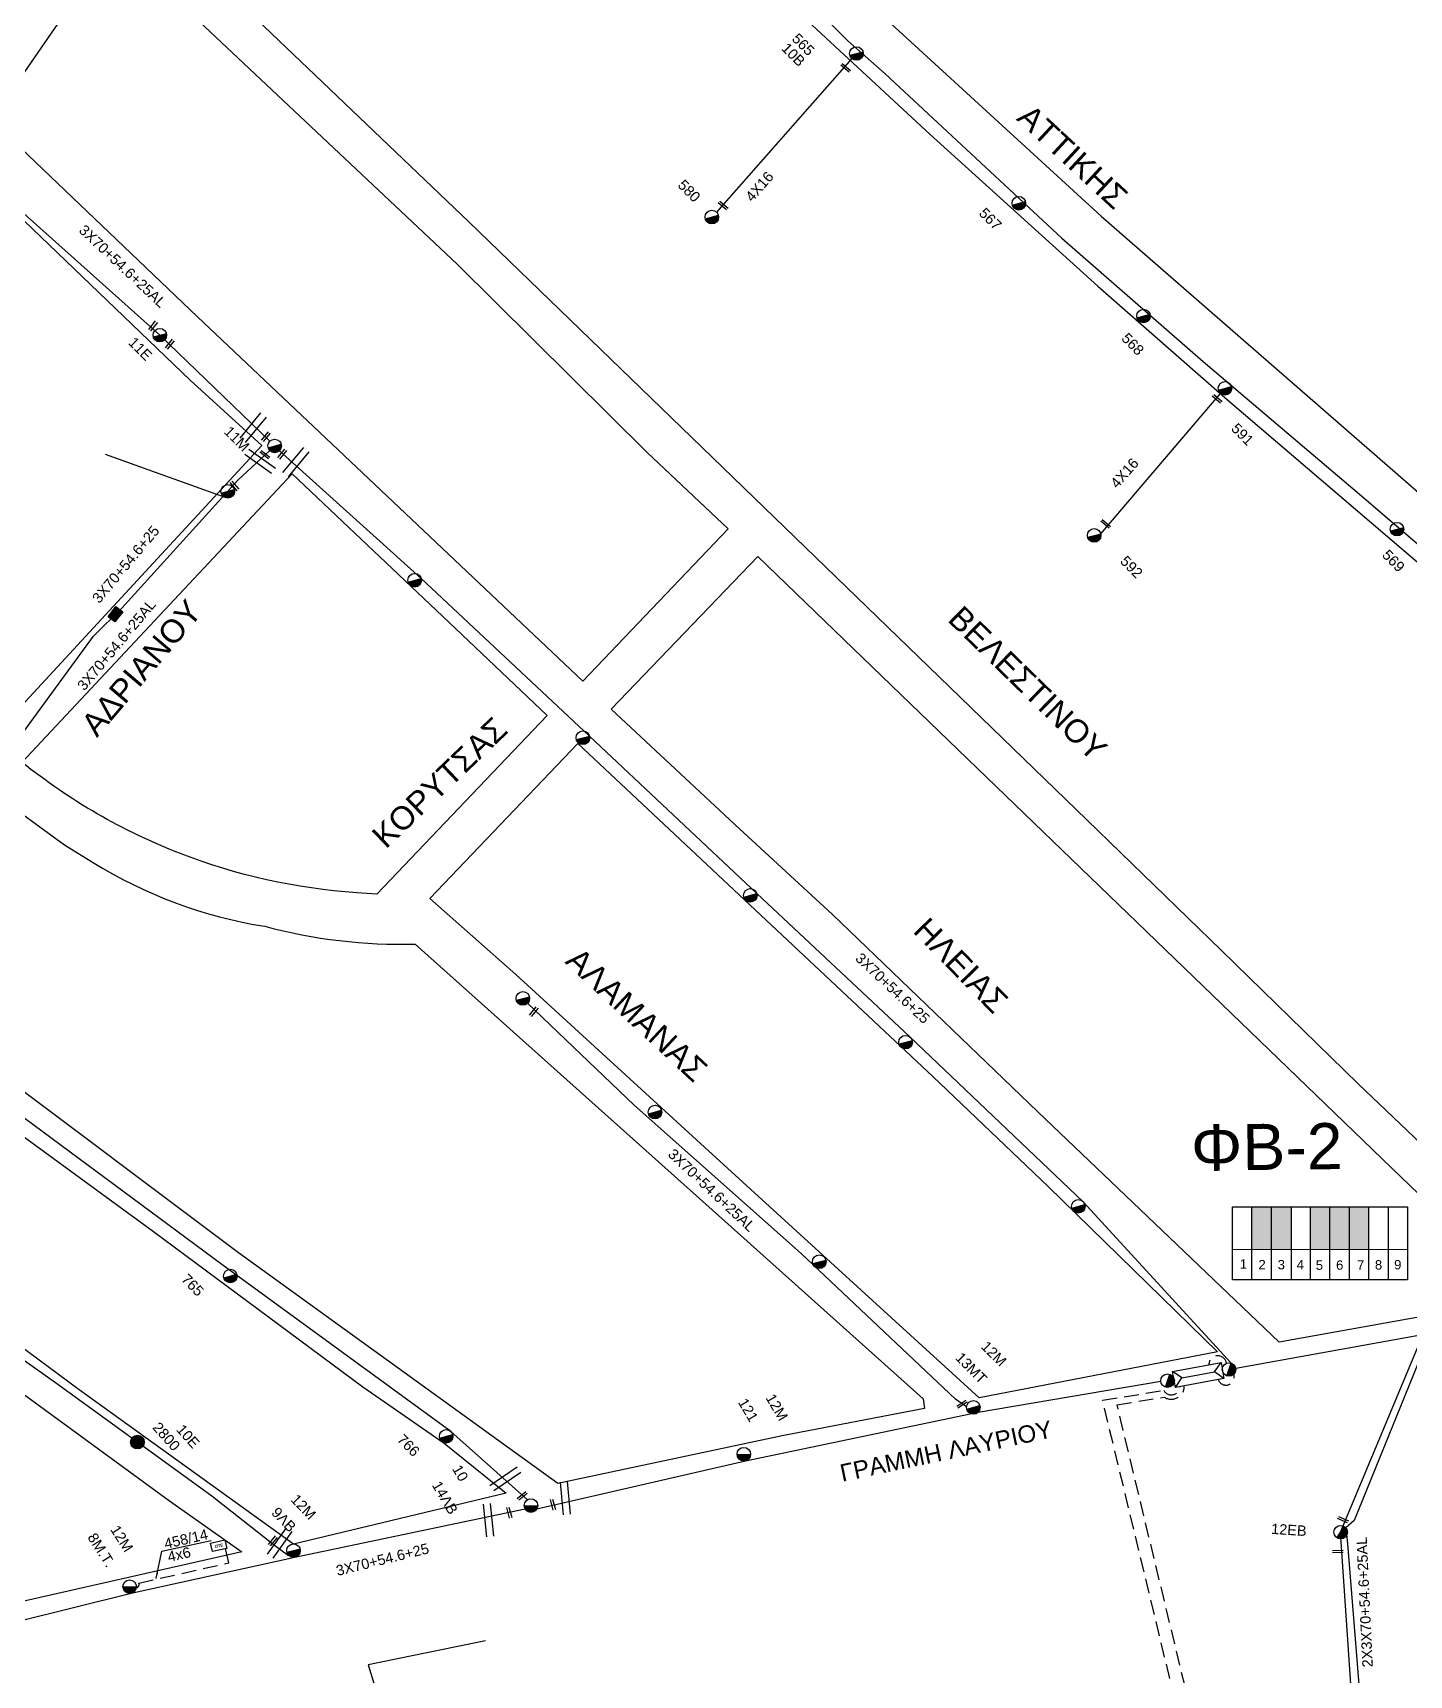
# Model space of a CAD drawing. Header units: millimetres. Extents: x 408 to 3042, y 742 to 1820.
# Drawn here: x 856.9 to 1095.6, y 1363.6 to 1648.5 of the extents above; entities that cross this region are included whole.
import ezdxf

# ---------------------------------------------------------------- set-up
doc = ezdxf.new("R2010")
doc.units = ezdxf.units.MM
doc.linetypes.add('DASHED', pattern=[19.05, 12.7, -6.35])
for name, color, linetype in [('Pillar OTE', 7, 'Continuous'), ('Άγνωστα', 7, 'Continuous'), ('Εναέρια παροχή ΧΤ 4x16', 7, 'SYN_LINE'), ('Επιγραφές - Σχήματα', 7, 'Continuous'), ('Καλώδια ΧΤ   3x150AL+50XLPE', 7, 'DASHED'), ('Μηχανική τομή', 7, 'Continuous'), ('Στύλος Ξύλινος', 7, 'Continuous'), ('Στύλος Ξύλινος @ 1', 7, 'Continuous'), ('Στύλος ΦΜ', 7, 'Continuous'), ('Στύλος ΦΜ @ 1', 7, 'Continuous'), ('Συνεστραμμένα ΧΤ   3x70+54.6+25 AL', 7, 'SYN_LINE'), ('Τομή', 7, 'Continuous'), ('Υποσταθμός εναέριος 2 στύλων', 7, 'Continuous'), ('Υποσταθμός πόλεως', 7, 'Continuous'), ('Υπόβαθρο ΔΕΗ', 7, 'Continuous'), ('Υπόγεια καλώδια Παροχών ΧΤ   4x6', 7, 'DASHED')]:
    doc.layers.add(name, color=color, linetype=linetype)
doc.styles.add('arial', font='arial.ttf')
doc.styles.get("Standard").update_dxf_attribs({"font": 'arial.ttf'})
doc.linetypes.add('SYN_LINE', pattern='A,0.5,-0.0001,["/\\/\\/\\/",Standard,S=0.1,R=0,X=0,Y=-0.05],-0.25', length=0.7501)
doc.dimstyles.new('ISO-25', dxfattribs={"dimtxt": 2.5, "dimasz": 2.5, "dimexe": 1.25, "dimexo": 0.625, "dimtad": 1, "dimtxsty": 'Standard', "dimcen": 2.5, "dimadec": 0, "dimazin": 0, "dimtfac": 1, "dimtmove": 0, "dimatfit": 3, "dimfxl": 1, "dimarcsym": 0})

# ---------------------------------------------------------------- blocks, each defined once
blk = doc.blocks.new('ΜΗΧΑΝΙΚΗ ΤΟΜΗ')
at = {"layer": 'Μηχανική τομή', "ltscale": 40}
for p, q in [((-1.89, 0.78), (1.89, 0.78)), ((1.89, 0), (-1.89, 0))]:
    blk.add_line(p, q, dxfattribs=at)
blk = doc.blocks.new('ΤΟΜΗ')
at = {"layer": 'Τομή', "ltscale": 40}
for p, q in [((-5.68, 0), (5.68, 0)), ((5.68, -2.33), (-5.68, -2.33))]:
    blk.add_line(p, q, dxfattribs=at)
blk = doc.blocks.new('ΥΠΑΡΧΩΝ ΤΣΙΜΕΝΤΕΝΙΟΣ ΣΤΥΛΟΣ')
at = {"layer": 'Στύλος ΦΜ'}
blk.add_hatch(color=7, dxfattribs=at).paths.add_polyline_path([(-1.29, -2.28, 0.574793), (2.62, 0, 0.268822), (1.3, 2.27)])
at = {"layer": 'Στύλος ΦΜ', "color": 7}
blk.add_line((-1.29, -2.28), (1.3, 2.27), dxfattribs=at)
blk.add_circle((0, 0), 2.62, dxfattribs=at)
at = {"layer": 'Στύλος ΦΜ', "flags": 4}
for tag, p in [('ΤΥΠΟΣ', (-4.91, 3.03)), ('ΑΡΙΘΜΟΣ', (-4.68, 8.05))]:
    blk.add_attdef(tag, p, '', height=4, dxfattribs=at)
blk = doc.blocks.new('ΥΠΑΡΧΩΝ ΞΥΛΙΝΟΣ ΣΤΥΛΟΣ')
at = {"layer": 'Στύλος Ξύλινος'}
h = blk.add_hatch(color=7, dxfattribs=at)
h.paths.add_polyline_path([(-2.62, 0, 0.270008), (-1.29, -2.28), (1.3, 2.27, 0.576266)])
h.paths.add_polyline_path([(-1.29, -2.28, 0.574793), (2.62, 0, 0.268822), (1.3, 2.27)])
at = {"layer": 'Στύλος Ξύλινος', "color": 7}
blk.add_line((-1.29, -2.28), (1.3, 2.27), dxfattribs=at)
blk.add_circle((0, 0), 2.62, dxfattribs=at)
at = {"layer": 'Στύλος Ξύλινος', "flags": 4}
for tag, p in [('ΑΡΙΘΜΟΣ', (-4.91, 8.6)), ('ΤΥΠΟΣ', (-4.85, 3.39))]:
    blk.add_attdef(tag, p, '', height=4, dxfattribs=at)
blk = doc.blocks.new('ΥΠΟΣΤΑΘΜΟΣ ΕΝΑΕΡΙΟΣ ΕΠΙ 2 ΣΤΥΛΩΝ')
at = {"layer": 'Υποσταθμός εναέριος 2 στύλων', "linetype": 'Continuous'}
for points in [[(-11.97, -2.11, 0.574793), (-8.45, -0.07, 0.268822), (-9.64, 1.98)], [(9.68, -2.15, 0.574793), (13.19, -0.1, 0.268822), (12.01, 1.95)]]:
    blk.add_hatch(color=256, dxfattribs=at).paths.add_polyline_path(points)
for p, q in [((-11.97, -2.11), (-9.64, 1.98)), ((9.68, -2.15), (12.01, 1.95))]:
    blk.add_line(p, q, dxfattribs=at)
for centre in [(-10.81, -0.07), (10.84, -0.1)]:
    blk.add_circle(centre, 2.36, dxfattribs=at)
at = {"layer": 'Υποσταθμός πόλεως', "linetype": 'Continuous', "ltscale": 40}
blk.add_lwpolyline([(-8.57, 2.82), (8.57, 2.82), (8.57, -2.82), (-8.57, -2.82)], close=True, dxfattribs=at)
for points in [[(-5.75, 0), (-8.57, 2.82)], [(-8.57, -2.82), (-5.75, 0)], [(-5.75, 0), (5.75, 0)], [(5.75, 0), (8.57, 2.82)], [(8.57, -2.82), (5.75, 0)]]:
    blk.add_lwpolyline(points, dxfattribs=at)
at = {"layer": 'Υποσταθμός εναέριος 2 στύλων', "ltscale": 40, "flags": 1}
for tag, p in [('ΜΕΤΑΣΧΗΜΑΤΙΣΜΟΣ', (14.09, 2.51)), ('ΙΣΧΥΣ', (14.07, -0.28)), ('ΑΡΙΘΜΟΣ', (14.19, -3))]:
    blk.add_attdef(tag, p, '', height=1.8, dxfattribs=at)
blk = doc.blocks.new('PILLAR ΟΤΕ')
at = {"layer": 'Pillar OTE', "ltscale": 40}
blk.add_lwpolyline([(-3.31, 2.02), (3.39, 2.02), (3.39, -1.99), (-3.31, -1.99)], close=True, dxfattribs=at)
at = {"layer": 'Pillar OTE', "insert": (-1.81, 0.71), "char_height": 1.3575, "width": 109.961, "attachment_point": 1}
blk.add_mtext('{\\fArial|b1|i0|c161|p34;OTE}', dxfattribs=at)

msp = doc.modelspace()

# ---------------------------------------------------------------- hatches: boundary and pattern name
at = {"layer": 'Άγνωστα'}
h = msp.add_hatch(color=256, dxfattribs=at)
h.dxf.hatch_style = 1
h.paths.add_polyline_path([(869.94, 1547.21), (871.09, 1546.32), (872.47, 1548.05), (871.3, 1548.96)])
at = {"layer": 'Καλώδια ΧΤ   3x150AL+50XLPE', "linetype": 'DASHED', "ltscale": 0.2}
h = msp.add_hatch(color=6, dxfattribs=at)
h.dxf.hatch_style = 1
h.paths.add_polyline_path([(1071.73, 1444.86), (1068.29, 1444.86), (1068.29, 1437.5), (1071.73, 1437.49)])
h = msp.add_hatch(color=85, dxfattribs=at)
h.dxf.hatch_style = 1
h.paths.add_polyline_path([(1075.17, 1444.86), (1071.73, 1444.86), (1071.73, 1437.49), (1075.17, 1437.49)])
h = msp.add_hatch(color=27, dxfattribs=at)
h.dxf.hatch_style = 1
h.paths.add_polyline_path([(1081.86, 1444.86), (1078.47, 1444.86), (1078.47, 1437.49), (1081.86, 1437.48)])
h = msp.add_hatch(color=2, dxfattribs=at)
h.dxf.hatch_style = 1
h.paths.add_polyline_path([(1085.25, 1444.86), (1081.86, 1444.86), (1081.86, 1437.48), (1085.25, 1437.48)])
h = msp.add_hatch(color=1, dxfattribs=at)
h.dxf.hatch_style = 1
h.paths.add_polyline_path([(1088.59, 1444.86), (1085.25, 1444.86), (1085.25, 1437.48), (1088.59, 1437.48)])

# ---------------------------------------------------------------- linework, layer by layer
at = {"layer": 'Pillar OTE', "ltscale": 40}
for points in [[(1064.96, 1432.22), (1064.97, 1444.86), (1095.3, 1444.86), (1095.3, 1432.19), (1064.96, 1432.22)], [(1068.29, 1432.22), (1068.29, 1444.86)], [(1071.73, 1432.21), (1071.73, 1444.86)], [(1075.17, 1432.21), (1075.17, 1444.86)], [(1078.47, 1432.21), (1078.47, 1444.86)], [(1081.86, 1432.2), (1081.86, 1444.86)], [(1085.25, 1432.2), (1085.25, 1444.86)], [(1088.59, 1432.2), (1088.59, 1444.86)], [(1091.98, 1432.19), (1091.98, 1444.86)], [(1064.96, 1437.5), (1095.3, 1437.47)]]:
    msp.add_lwpolyline(points, dxfattribs=at)
at = {"layer": 'Άγνωστα', "color": 1}
msp.add_lwpolyline([(902.77, 1739.76), (931.67, 1712.22), (941.58, 1702.79), (957.75, 1687.56), (972.5, 1673.14), (998.21, 1647.11), (1004.73, 1641.35), (1035.37, 1612.86), (1059.88, 1591.46), (1086.97, 1568.47), (1109.84, 1548.94), (1126.73, 1533.81), (1147.23, 1515.65), (1187.8, 1480.38), (1201.92, 1465.73)], dxfattribs=at)
at = {"layer": 'Άγνωστα'}
msp.add_lwpolyline([(871.09, 1546.32), (869.94, 1547.21), (871.3, 1548.96), (872.47, 1548.05), (871.09, 1546.32)], dxfattribs=at)
at = {"layer": 'Άγνωστα', "color": 154}
msp.add_lwpolyline([(942.67, 1394.07), (929.4, 1405.89), (889.65, 1434.86), (847.66, 1465.94), (823.1, 1483.57)], dxfattribs=at)
at = {"layer": 'Εναέρια παροχή ΧΤ 4x16', "color": 1, "ltscale": 20}
for points in [[(998.92, 1644.03), (975.48, 1617.36)], [(1042.1, 1561.61), (1062.89, 1585.94)]]:
    msp.add_lwpolyline(points, dxfattribs=at)
at = {"layer": 'Καλώδια ΧΤ   3x150AL+50XLPE', "color": 6, "linetype": 'DASHED', "ltscale": 0.2}
msp.add_lwpolyline([(1056.19, 1349.68, -0.868478), (1056.76, 1351.95), (1042.42, 1411.32), (1053.02, 1413.04, 0.760087), (1055.86, 1413.71)], format="xyb", dxfattribs=at)
at = {"layer": 'Καλώδια ΧΤ   3x150AL+50XLPE', "color": 85, "linetype": 'DASHED', "ltscale": 0.2}
msp.add_lwpolyline([(1085.39, 1357.71, 0.672247), (1084.32, 1357.4), (1059.41, 1350.54), (1044.92, 1410.54), (1053.11, 1411.86, 0.610502), (1056.58, 1413.84)], format="xyb", dxfattribs=at)
at = {"layer": 'Καλώδια ΧΤ   3x150AL+50XLPE', "color": 2, "linetype": 'DASHED', "ltscale": 0.2}
msp.add_arc((1062.39, 1417.5), 1.54, 9.1491, 180.4664, dxfattribs=at)
at = {"layer": 'Καλώδια ΧΤ   3x150AL+50XLPE', "color": 1, "linetype": 'DASHED', "ltscale": 0.2}
msp.add_arc((1063.83, 1415.36), 1.42, 197.5423, 19.1126, dxfattribs=at)
at = {"layer": 'Συνεστραμμένα ΧΤ   3x70+54.6+25 AL', "color": 62, "linetype": 'SYN_LINE', "ltscale": 20}
msp.add_lwpolyline([(844.35, 1626.93), (878.91, 1596.05), (897.98, 1577.65), (897.98, 1577.65)], dxfattribs=at)
at = {"layer": 'Συνεστραμμένα ΧΤ   3x70+54.6+25 AL', "color": 154, "ltscale": 20}
msp.add_lwpolyline([(841.59, 1508.62), (867.39, 1543.82), (872.31, 1548.69), (892.44, 1570.88), (897.96, 1576.03)], dxfattribs=at)
at = {"layer": 'Συνεστραμμένα ΧΤ   3x70+54.6+25 AL', "color": 154, "linetype": 'SYN_LINE', "ltscale": 20}
msp.add_lwpolyline([(890.22, 1567.88), (869.47, 1575.37)], dxfattribs=at)
at = {"layer": 'Συνεστραμμένα ΧΤ   3x70+54.6+25 AL', "color": 2, "linetype": 'SYN_LINE', "ltscale": 20}
for points in [[(899.67, 1576.01), (917.09, 1560.3), (924.25, 1553.84), (953.42, 1526.52), (982.46, 1499.2), (982.46, 1499.2), (1008.97, 1474.36), (1039.07, 1445.75), (1039.07, 1445.75), (1064.73, 1417.76), (1064.73, 1417.76)], [(680.32, 1336.32), (681.04, 1336.6), (709.62, 1343.04), (741.9, 1349.81), (766.49, 1355.28), (797.47, 1361.89), (820.91, 1365.79), (843.88, 1370.39), (873.95, 1377.84), (902.34, 1384.09), (942.25, 1392.46)]]:
    msp.add_lwpolyline(points, dxfattribs=at)
at = {"layer": 'Συνεστραμμένα ΧΤ   3x70+54.6+25 AL', "color": 1, "ltscale": 20}
msp.add_lwpolyline([(733.21, 1506.9), (742.17, 1500.74), (759.98, 1487.96), (777.98, 1475.05), (789.13, 1466.44), (804.11, 1456.32), (826.84, 1438.36), (845.84, 1424.97), (860.83, 1414.4), (887.91, 1394.73), (898.77, 1386.19), (901.24, 1384.42)], dxfattribs=at)
at = {"layer": 'Συνεστραμμένα ΧΤ   3x70+54.6+25 AL', "color": 27, "ltscale": 20}
msp.add_lwpolyline([(1018.83, 1410.16), (1016.89, 1411.52), (990.13, 1436.76), (961.2, 1462.51), (942.7, 1480.17)], dxfattribs=at)
at = {"layer": 'Συνεστραμμένα ΧΤ   3x70+54.6+25 AL', "color": 1, "linetype": 'SYN_LINE', "ltscale": 20}
msp.add_lwpolyline([(1065.5, 1416.86), (1098.54, 1422.82), (1142.85, 1430.71), (1142.85, 1430.71), (1142.85, 1430.71), (1142.85, 1430.71), (1167.86, 1435.54)], dxfattribs=at)
at = {"layer": 'Συνεστραμμένα ΧΤ   3x70+54.6+25 AL', "color": 6, "linetype": 'SYN_LINE', "ltscale": 20}
msp.add_lwpolyline([(1085.77, 1357.85), (1083.71, 1388.44), (1098.07, 1422.91)], dxfattribs=at)
at = {"layer": 'Συνεστραμμένα ΧΤ   3x70+54.6+25 AL', "color": 85, "linetype": 'SYN_LINE', "ltscale": 20}
msp.add_lwpolyline([(1099.38, 1423.17), (1099.35, 1423.17), (1086.06, 1390.48), (1084.6, 1389.21), (1084.91, 1386.43), (1086.97, 1360.56), (1086.54, 1357.73)], dxfattribs=at)
at = {"layer": 'Συνεστραμμένα ΧΤ   3x70+54.6+25 AL', "color": 27, "linetype": 'SYN_LINE', "ltscale": 20}
msp.add_lwpolyline([(944.3, 1392.48), (980.46, 1400.81), (1020.84, 1409.24), (1052.52, 1414.62)], dxfattribs=at)
at = {"layer": 'Υπόβαθρο ΔΕΗ'}
for points in [[(1019.35, 1791.55), (1036.78, 1778.44), (1043.2, 1773.72), (1054.2, 1766.53), (982.99, 1672.53), (999.55, 1655.75), (1042.19, 1616.69), (1124.52, 1544.98)], [(1124.6, 1430.13), (1086.76, 1466.18), (1086.76, 1466.18), (1063.03, 1489.3), (1039.7, 1511.96), (1014.08, 1536.8), (969.39, 1580.02), (932.52, 1615.69), (875.46, 1670.23), (913.45, 1725.75)], [(913.45, 1725.75), (935.44, 1705.23), (937.18, 1703.54), (937.31, 1702.82), (954.26, 1687.25), (961.78, 1679.59), (968.52, 1672.74), (971.25, 1669.95), (984.19, 1657.14), (1012.49, 1630.87), (1041.57, 1604.56), (1064.09, 1584.81), (1106.12, 1548.95)], [(849.64, 1633.36), (871.05, 1664.35), (930.49, 1608.38), (963.44, 1575.71), (977.5, 1562.47), (952.25, 1536.03), (885.42, 1599.24), (849.64, 1633.36)], [(803, 1644.58), (846.64, 1624.18), (884.18, 1588.24), (896.61, 1576.94), (836.05, 1511.43), (780.04, 1550.31), (775.18, 1553.8), (790.8, 1571.15), (797.76, 1578.53), (817.88, 1597.61), (839.13, 1617.76), (846.14, 1624.41)], [(957.18, 1531.21), (982.62, 1557.68), (1020.69, 1520.96), (1092.51, 1451.66), (1114.44, 1430.51), (1115.93, 1429.07), (1073.05, 1421.4), (1031.2, 1461.35), (995.56, 1495.55), (979.46, 1510.4), (957.18, 1531.21)], [(925.71, 1498.34), (951.4, 1525.23), (1012.98, 1467.5), (1033, 1448.42), (1060.06, 1421.95), (1062.34, 1419.71), (1021.02, 1411.75), (975.37, 1453.35), (940.63, 1485.15), (925.71, 1498.34)], [(821.35, 1481.57), (851.4, 1459.91), (877.81, 1440.58), (914.13, 1413.65), (928.2, 1403.86), (938.98, 1395.23), (902.09, 1386.35), (864.93, 1413.1), (821.39, 1445.36), (804.19, 1458.07), (821.35, 1481.57)], [(801.48, 1451.32), (834.5, 1427.51), (880.61, 1393.89), (893.11, 1385.05), (850.67, 1375.46), (795.91, 1414.28), (781.85, 1424.09), (801.48, 1451.32)], [(879.26, 1385.13), (887.79, 1386.99)]]:
    msp.add_lwpolyline(points, dxfattribs=at)
for points in [[(854.99, 1521.96), (901.88, 1571.97), (927.94, 1547.34), (946.07, 1530.1), (916.53, 1499.1), (913.05, 1499.34, -0.075903), (882.34, 1506.19, -0.076173), (854.99, 1521.96, -6.840138)], [(850.03, 1516.1), (854.47, 1513.41), (862.4, 1507.67), (867.23, 1504.66, 0.100892), (897.14, 1493.52, 0.071342), (923.18, 1490.42), (976.9, 1442.41), (1011.28, 1411.58), (1011.53, 1409.89), (986.83, 1405.14), (947.95, 1396.91), (892.55, 1436.88), (848.7, 1469.7), (825.39, 1486.39), (850.03, 1516.1)], [(935.41, 1369.61), (915.05, 1365.44), (921.56, 1344.3), (920.96, 1341.4), (922.75, 1334.45), (928.51, 1335.71, -0.004834), (941.32, 1338.4, -0.082541), (963.64, 1339.11), (990.49, 1340.51), (1004.76, 1340.33), (1049.31, 1348.73), (1085.05, 1358.57), (1107.5, 1364.38), (1162.59, 1377.99), (1180.15, 1382.08)]]:
    msp.add_lwpolyline(points, format="xyb", dxfattribs=at)
at = {"layer": 'Υπόγεια καλώδια Παροχών ΧΤ   4x6', "color": 2, "linetype": 'DASHED', "ltscale": 0.2}
msp.add_lwpolyline([(874.83, 1378.8, 0.448981), (875.27, 1379.6), (890.87, 1383.13), (890.32, 1385.59)], format="xyb", dxfattribs=at)

# ---------------------------------------------------------------- block references
at = {"layer": 'Pillar OTE', "xscale": 0.375, "yscale": 0.375, "zscale": 0.375, "rotation": 12.73779432066358}
msp.add_blockref('PILLAR ΟΤΕ', (889.1, 1386.07), dxfattribs=at)
at = {"layer": 'Μηχανική τομή'}
for p, xscale, yscale, zscale, rotation in [((997.72, 1642.25), 0.4999999999999998, 0.4999999999999998, 0.4999999999999998, 319.9938658940357), ((976.49, 1618.37), 0.4999999999999997, 0.4999999999999997, 0.4999999999999997, 319.9938658940357), ((877.88, 1597.54), 0.4999999999999999, 0.4999999999999999, 0.4999999999999999, 50.53033327265273), ((880.78, 1594.36), 0.4999999999999999, 0.4999999999999999, 0.4999999999999999, 50.53033327265273), ((1062.17, 1584.85), 0.4999999999999997, 0.4999999999999997, 0.4999999999999997, 319.9938658940357), ((897.45, 1578.33), 0.4999999999999999, 0.4999999999999999, 0.4999999999999999, 50.53033327265273), ((897.01, 1575.18), 0.4999999999999998, 0.4999999999999998, 0.4999999999999998, 321.6979791366523), ((900.26, 1575.3), 0.4999999999999999, 0.4999999999999999, 0.4999999999999999, 50.53033327265273), ((891.71, 1569.78), 0.5, 0.5, 0.5, 311.0736365922002), ((1042.81, 1563.2), 0.4999999999999997, 0.4999999999999997, 0.4999999999999997, 319.9938658940357), ((943.9, 1478.59), 0.4999999999999998, 0.4999999999999998, 0.4999999999999998, 50.53033327265273), ((1018.12, 1410.47), 0.4999999999999998, 0.4999999999999998, 0.4999999999999998, 33.74863388972405), ((941.88, 1394.57), 0.4999999999999999, 0.4999999999999999, 0.4999999999999999, 39.33577304158588), ((947.26, 1393.28), 0.4999999999999998, 0.4999999999999998, 0.4999999999999998, 104.8843822734507), ((939.7, 1391.88), 0.4999999999999998, 0.4999999999999998, 0.4999999999999998, 104.8843822734507), ((1084.18, 1390.8), 0.4999999999999998, 0.4999999999999998, 0.4999999999999998, 155.9163149944027), ((898.64, 1386.81), 0.4999999999999999, 0.4999999999999999, 0.4999999999999999, 50.53033327265273), ((1083.21, 1385.28), 0.4999999999999998, 0.4999999999999998, 0.4999999999999998, 181.3692723117261)]:
    msp.add_blockref('ΜΗΧΑΝΙΚΗ ΤΟΜΗ', p, dxfattribs=dict(at, xscale=xscale, yscale=yscale, zscale=zscale, rotation=rotation))
at = {"layer": 'Στύλος Ξύλινος @ 1', "ltscale": 40}
ref = msp.add_blockref('ΥΠΑΡΧΩΝ ΞΥΛΙΝΟΣ ΣΤΥΛΟΣ', (875.02, 1404.06), dxfattribs=dict(at, xscale=0.449999999999818, yscale=0.449999999999818, zscale=0.449999999999818, rotation=311.7068502164952))
ref.add_attrib('ΤΥΠΟΣ', '2800', (877.51, 1406.52), dxfattribs={"layer": 'Στύλος Ξύλινος', "height": 1.8, "rotation": 311.7069, "flags": 4})
ref.add_attrib('ΑΡΙΘΜΟΣ', '10E', (881.65, 1406.15), dxfattribs={"layer": 'Στύλος Ξύλινος', "height": 1.8, "rotation": 311.7069, "flags": 4})
at = {"layer": 'Στύλος ΦΜ @ 1', "ltscale": 40}
ref = msp.add_blockref('ΥΠΑΡΧΩΝ ΤΣΙΜΕΝΤΕΝΙΟΣ ΣΤΥΛΟΣ', (999.72, 1644.9), dxfattribs=dict(at, xscale=0.449999999999818, yscale=0.449999999999818, zscale=0.449999999999818, rotation=314.8423271884067))
ref.add_attrib('ΤΥΠΟΣ', '565', (988.39, 1647.32), dxfattribs={"layer": 'Στύλος ΦΜ', "height": 1.8, "rotation": 314.8423, "flags": 4})
ref.add_attrib('ΑΡΙΘΜΟΣ', '10B', (986.58, 1645.66), dxfattribs={"layer": 'Στύλος ΦΜ', "height": 1.8, "rotation": 314.8423, "flags": 4})
ref = msp.add_blockref('ΥΠΑΡΧΩΝ ΤΣΙΜΕΝΤΕΝΙΟΣ ΣΤΥΛΟΣ', (974.65, 1616.53), dxfattribs=dict(at, xscale=0.449999999999818, yscale=0.449999999999818, zscale=0.449999999999818, rotation=314.8423271884067))
ref.add_attrib('ΤΥΠΟΣ', '580', (968.6, 1621.93), dxfattribs={"layer": 'Στύλος ΦΜ', "height": 1.8, "rotation": 314.8423, "flags": 4})
ref = msp.add_blockref('ΥΠΑΡΧΩΝ ΤΣΙΜΕΝΤΕΝΙΟΣ ΣΤΥΛΟΣ', (1027.89, 1618.93), dxfattribs=dict(at, xscale=0.449999999999818, yscale=0.449999999999818, zscale=0.449999999999818, rotation=314.8423271884067))
ref.add_attrib('ΤΥΠΟΣ', '567', (1020.84, 1617.05), dxfattribs={"layer": 'Στύλος ΦΜ', "height": 1.8, "rotation": 314.8423, "flags": 4})
ref = msp.add_blockref('ΥΠΑΡΧΩΝ ΤΣΙΜΕΝΤΕΝΙΟΣ ΣΤΥΛΟΣ', (1049.51, 1599.37), dxfattribs=dict(at, xscale=0.449999999999818, yscale=0.449999999999818, zscale=0.449999999999818, rotation=314.8423271884067))
ref.add_attrib('ΤΥΠΟΣ', '568', (1045.55, 1595.35), dxfattribs={"layer": 'Στύλος ΦΜ', "height": 1.8, "rotation": 314.8423, "flags": 4})
ref = msp.add_blockref('ΥΠΑΡΧΩΝ ΤΣΙΜΕΝΤΕΝΙΟΣ ΣΤΥΛΟΣ', (878.91, 1596.05), dxfattribs=dict(at, xscale=0.449999999999818, yscale=0.449999999999818, zscale=0.449999999999818, rotation=314.8423271884067))
ref.add_attrib('ΤΥΠΟΣ', '11E', (873.32, 1594.64), dxfattribs={"layer": 'Στύλος ΦΜ', "height": 1.8, "rotation": 314.8423, "flags": 4})
ref = msp.add_blockref('ΥΠΑΡΧΩΝ ΤΣΙΜΕΝΤΕΝΙΟΣ ΣΤΥΛΟΣ', (1063.66, 1586.83), dxfattribs=dict(at, xscale=0.449999999999818, yscale=0.449999999999818, zscale=0.449999999999818, rotation=314.8423271884067))
ref.add_attrib('ΤΥΠΟΣ', '591', (1064.58, 1579.71), dxfattribs={"layer": 'Στύλος ΦΜ', "height": 1.8, "rotation": 314.8423, "flags": 4})
ref = msp.add_blockref('ΥΠΑΡΧΩΝ ΤΣΙΜΕΝΤΕΝΙΟΣ ΣΤΥΛΟΣ', (898.82, 1576.83), dxfattribs=dict(at, xscale=0.449999999999818, yscale=0.449999999999818, zscale=0.449999999999818, rotation=314.8423271884067))
ref.add_attrib('ΤΥΠΟΣ', '11M', (889.89, 1579.18), dxfattribs={"layer": 'Στύλος ΦΜ', "height": 1.8, "rotation": 314.8423, "flags": 4})
at = {"layer": 'Στύλος ΦΜ @ 1', "ltscale": 40, "xscale": 0.449999999999818, "yscale": 0.449999999999818, "zscale": 0.449999999999818, "rotation": 314.8423271884067}
for p in [(890.69, 1568.96), (923.11, 1553.54), (952.28, 1526.22), (981.32, 1498.89), (941.87, 1481.01), (1008.25, 1473.43), (964.79, 1461.3), (1038.2, 1444.95), (993.27, 1435.34)]:
    msp.add_blockref('ΥΠΑΡΧΩΝ ΤΣΙΜΕΝΤΕΝΙΟΣ ΣΤΥΛΟΣ', p, dxfattribs=at)
at = {"layer": 'Στύλος ΦΜ @ 1', "ltscale": 40}
ref = msp.add_blockref('ΥΠΑΡΧΩΝ ΤΣΙΜΕΝΤΕΝΙΟΣ ΣΤΥΛΟΣ', (1093.49, 1562.4), dxfattribs=dict(at, xscale=0.449999999999818, yscale=0.449999999999818, zscale=0.449999999999818, rotation=314.8423271884067))
ref.add_attrib('ΤΥΠΟΣ', '569', (1090.77, 1557.77), dxfattribs={"layer": 'Στύλος ΦΜ', "height": 1.8, "rotation": 314.8423, "flags": 4})
ref = msp.add_blockref('ΥΠΑΡΧΩΝ ΤΣΙΜΕΝΤΕΝΙΟΣ ΣΤΥΛΟΣ', (1040.96, 1561.31), dxfattribs=dict(at, xscale=0.449999999999818, yscale=0.449999999999818, zscale=0.449999999999818, rotation=314.8423271884067))
ref.add_attrib('ΤΥΠΟΣ', '592', (1045.33, 1556.7), dxfattribs={"layer": 'Στύλος ΦΜ', "height": 1.8, "rotation": 314.8423, "flags": 4})
ref = msp.add_blockref('ΥΠΑΡΧΩΝ ΤΣΙΜΕΝΤΕΝΙΟΣ ΣΤΥΛΟΣ', (891.14, 1432.86), dxfattribs=dict(at, xscale=0.449999999999818, yscale=0.449999999999818, zscale=0.449999999999818, rotation=314.8423271884067))
ref.add_attrib('ΤΥΠΟΣ', '765', (882.49, 1432.16), dxfattribs={"layer": 'Στύλος ΦΜ', "height": 1.8, "rotation": 314.8423, "flags": 4})
ref = msp.add_blockref('ΥΠΑΡΧΩΝ ΤΣΙΜΕΝΤΕΝΙΟΣ ΣΤΥΛΟΣ', (1020.01, 1410.08), dxfattribs=dict(at, xscale=0.449999999999818, yscale=0.449999999999818, zscale=0.449999999999818, rotation=314.8423271884067))
ref.add_attrib('ΤΥΠΟΣ', '12M', (1021.19, 1420.5), dxfattribs={"layer": 'Στύλος ΦΜ', "height": 1.8, "rotation": 314.8423, "flags": 4})
ref.add_attrib('ΑΡΙΘΜΟΣ', '13MT', (1016.74, 1418.56), dxfattribs={"layer": 'Στύλος ΦΜ', "height": 1.8, "rotation": 314.8423, "flags": 4})
ref = msp.add_blockref('ΥΠΑΡΧΩΝ ΤΣΙΜΕΝΤΕΝΙΟΣ ΣΤΥΛΟΣ', (980.19, 1401.96), dxfattribs=dict(at, xscale=0.449999999999818, yscale=0.449999999999818, zscale=0.449999999999818, rotation=300.5250901670657))
ref.add_attrib('ΤΥΠΟΣ', '12M', (983.91, 1411.76), dxfattribs={"layer": 'Στύλος ΦΜ', "height": 1.8, "rotation": 300.5251, "flags": 4})
ref.add_attrib('ΑΡΙΘΜΟΣ', '121', (979.12, 1410.98), dxfattribs={"layer": 'Στύλος ΦΜ', "height": 1.8, "rotation": 300.5251, "flags": 4})
ref = msp.add_blockref('ΥΠΑΡΧΩΝ ΤΣΙΜΕΝΤΕΝΙΟΣ ΣΤΥΛΟΣ', (928.57, 1405.06), dxfattribs=dict(at, xscale=0.449999999999818, yscale=0.449999999999818, zscale=0.449999999999818, rotation=314.8423271884067))
ref.add_attrib('ΤΥΠΟΣ', '766', (919.92, 1404.36), dxfattribs={"layer": 'Στύλος ΦΜ', "height": 1.8, "rotation": 314.8423, "flags": 4})
ref = msp.add_blockref('ΥΠΑΡΧΩΝ ΤΣΙΜΕΝΤΕΝΙΟΣ ΣΤΥΛΟΣ', (943.27, 1393.05), dxfattribs=dict(at, xscale=0.449999999999818, yscale=0.449999999999818, zscale=0.449999999999818, rotation=300.5250901670657))
ref.add_attrib('ΤΥΠΟΣ', '10', (929.54, 1399.44), dxfattribs={"layer": 'Στύλος ΦΜ', "height": 1.8, "rotation": 300.5251, "flags": 4})
ref.add_attrib('ΑΡΙΘΜΟΣ', '14ΛΒ', (926.03, 1396.62), dxfattribs={"layer": 'Στύλος ΦΜ', "height": 1.8, "rotation": 300.5251, "flags": 4})
ref = msp.add_blockref('ΥΠΑΡΧΩΝ ΤΣΙΜΕΝΤΕΝΙΟΣ ΣΤΥΛΟΣ', (902.09, 1385.24), dxfattribs=dict(at, xscale=0.449999999999818, yscale=0.449999999999818, zscale=0.449999999999818, rotation=313.6527835889326))
ref.add_attrib('ΤΥΠΟΣ', '12M', (901.48, 1393.99), dxfattribs={"layer": 'Στύλος ΦΜ', "height": 1.8, "rotation": 313.6528, "flags": 4})
ref.add_attrib('ΑΡΙΘΜΟΣ', '9ΛΒ', (898.12, 1391.72), dxfattribs={"layer": 'Στύλος ΦΜ', "height": 1.8, "rotation": 313.6528, "flags": 4})
ref = msp.add_blockref('ΥΠΑΡΧΩΝ ΤΣΙΜΕΝΤΕΝΙΟΣ ΣΤΥΛΟΣ', (873.67, 1378.99), dxfattribs=dict(at, xscale=0.4499999999998179, yscale=0.4499999999998179, zscale=0.4499999999998179, rotation=302.315175777691))
ref.add_attrib('ΤΥΠΟΣ', '12M', (870.25, 1388.91), dxfattribs={"layer": 'Στύλος ΦΜ', "height": 1.8, "rotation": 302.3152, "flags": 4})
ref.add_attrib('ΑΡΙΘΜΟΣ', '8M.T.', (866.28, 1387.57), dxfattribs={"layer": 'Στύλος ΦΜ', "height": 1.8, "rotation": 302.3152, "flags": 4})
ref = msp.add_blockref('ΥΠΑΡΧΩΝ ΤΣΙΜΕΝΤΕΝΙΟΣ ΣΤΥΛΟΣ', (1083.71, 1388.44), dxfattribs=dict(at, xscale=0.4499999999998181, yscale=0.4499999999998181, zscale=0.4499999999998181, rotation=356.1590075513041))
ref.add_attrib('ΤΥΠΟΣ', '12EB', (1071.6, 1388.16), dxfattribs={"layer": 'Στύλος ΦΜ', "height": 1.8, "rotation": 356.159, "flags": 4})
at = {"layer": 'Τομή'}
for p, xscale, yscale, zscale, rotation in [((895.53, 1579.63), 0.4999999999999998, 0.4999999999999998, 0.4999999999999998, 230.350303514405), ((896.66, 1574.63), 0.4999999999999999, 0.4999999999999999, 0.4999999999999999, 324.4104177119181), ((902.96, 1573.65), 0.4999999999999998, 0.4999999999999998, 0.4999999999999998, 230.350303514405), ((939.17, 1397.19), 0.4999999999999998, 0.4999999999999998, 0.4999999999999998, 214.286505757282), ((949.82, 1394.4), 0.4999999999999998, 0.4999999999999998, 0.4999999999999998, 275.6907402326233), ((936.48, 1390.59), 0.4999999999999998, 0.4999999999999998, 0.4999999999999998, 275.6907402326233), ((900.17, 1386.23), 0.4999999999999998, 0.4999999999999998, 0.4999999999999998, 234.3673108908051)]:
    msp.add_blockref('ΤΟΜΗ', p, dxfattribs=dict(at, xscale=xscale, yscale=yscale, zscale=zscale, rotation=rotation))
at = {"layer": 'Υποσταθμός εναέριος 2 στύλων', "xscale": 0.4999999999999998, "yscale": 0.4999999999999998, "zscale": 0.4999999999999998, "rotation": 10.43372032516779}
msp.add_blockref('ΥΠΟΣΤΑΘΜΟΣ ΕΝΑΕΡΙΟΣ ΕΠΙ 2 ΣΤΥΛΩΝ', (1059, 1415.72), dxfattribs=at)

# ---------------------------------------------------------------- texts
at = {"ltscale": 40, "attachment_point": 1, "style": 'arial'}
for s, insert, char_height, width, rotation in [('ATTIKHΣ', (1030.05, 1636.41), 4, 94.4586, 317.2052), ('ΑΔΡΙΑΝΟΥ', (864.94, 1528.75), 4, 94.4586, 49.6858), ('BEΛEΣTINOY', (1018.15, 1549.44), 4, 94.4586, 315.7464), ('KOPΥΤΣΑΣ', (915.34, 1509.71), 4, 94.4586, 43.6977), ('HΛEIAΣ', (1012.23, 1495.39), 4, 94.4586, 314.3156), ('AΛAMANAΣ', (951.77, 1490.18), 4, 94.4586, 316.9473), ('ΦB-2', (1057.69, 1459.12), 8, 46.4484, 0.6613)]:
    msp.add_mtext(s, dxfattribs=dict(at, insert=insert, char_height=char_height, width=width, rotation=rotation))
at = {"ltscale": 30, "char_height": 1.63, "width": 11.2573, "attachment_point": 1}
for s, insert in [('1', (1066.21, 1435.78)), ('2', (1069.45, 1435.65)), ('3', (1072.78, 1435.65)), ('4', (1076.08, 1435.65)), ('6', (1082.91, 1435.59)), ('8', (1089.65, 1435.62)), ('9', (1092.98, 1435.65)), ('5', (1079.39, 1435.57)), ('7', (1086.54, 1435.59))]:
    msp.add_mtext(s, dxfattribs=dict(at, insert=insert))
at = {"layer": 'Άγνωστα', "ltscale": 40, "attachment_point": 1, "style": 'arial'}
for s, insert, char_height, width, rotation in [('\\pt19.8;3X70+54.6+25AL', (865.95, 1615.37), 1.8, 25.0514, 316.7584), ('\\pt19.8;3X70+54.6+25', (867.01, 1550.55), 1.8, 34.5395, 50.111), ('\\pt19.8;3X70+54.6+25', (1000.62, 1489.09), 1.8, 34.5395, 316.7584), ('ΓΡΑΜΜΗ ΛΑΥΡΙΟΥ', (996.63, 1400.11), 3, 51.4131, 11.9229), ('458/14', (879.49, 1387.27), 1.8, 34.5395, 13.0584), ('2X3X70+54.6+25AL', (1087.49, 1364.96), 1.8, 34.5395, 92.693), ('4x6', (880.07, 1385), 1.8, 34.5395, 13.0584), ('\\pt19.8;3X70+54.6+25', (909.3, 1382.59), 1.8, 34.5395, 13.9241)]:
    msp.add_mtext(s, dxfattribs=dict(at, insert=insert, char_height=char_height, width=width, rotation=rotation))
at = {"layer": 'Εναέρια παροχή ΧΤ 4x16', "ltscale": 20, "char_height": 1.8, "width": 34.5395, "attachment_point": 1, "rotation": 48.8724, "style": 'arial'}
for insert in [(980.29, 1620.22), (1043.61, 1570.52)]:
    msp.add_mtext('4X16', dxfattribs=dict(at, insert=insert))
at = {"layer": 'Συνεστραμμένα ΧΤ   3x70+54.6+25 AL', "ltscale": 20, "char_height": 1.8, "width": 34.5395, "attachment_point": 1, "style": 'arial'}
for insert, rotation in [((864.42, 1535.41), 50.111), ((968.12, 1455.12), 316.7584)]:
    msp.add_mtext('\\pt19.8;3X70+54.6+25AL', dxfattribs=dict(at, insert=insert, rotation=rotation))

# ---------------------------------------------------------------- leaders
at = {"layer": 'Επιγραφές - Σχήματα', "ltscale": 40}
msp.add_leader([(878.25, 1380.4), (879.26, 1385.13)], dimstyle='ISO-25', override={"dimasz": 1, "dimtad": 0}, dxfattribs=at)

doc.saveas('drawing.dxf')
